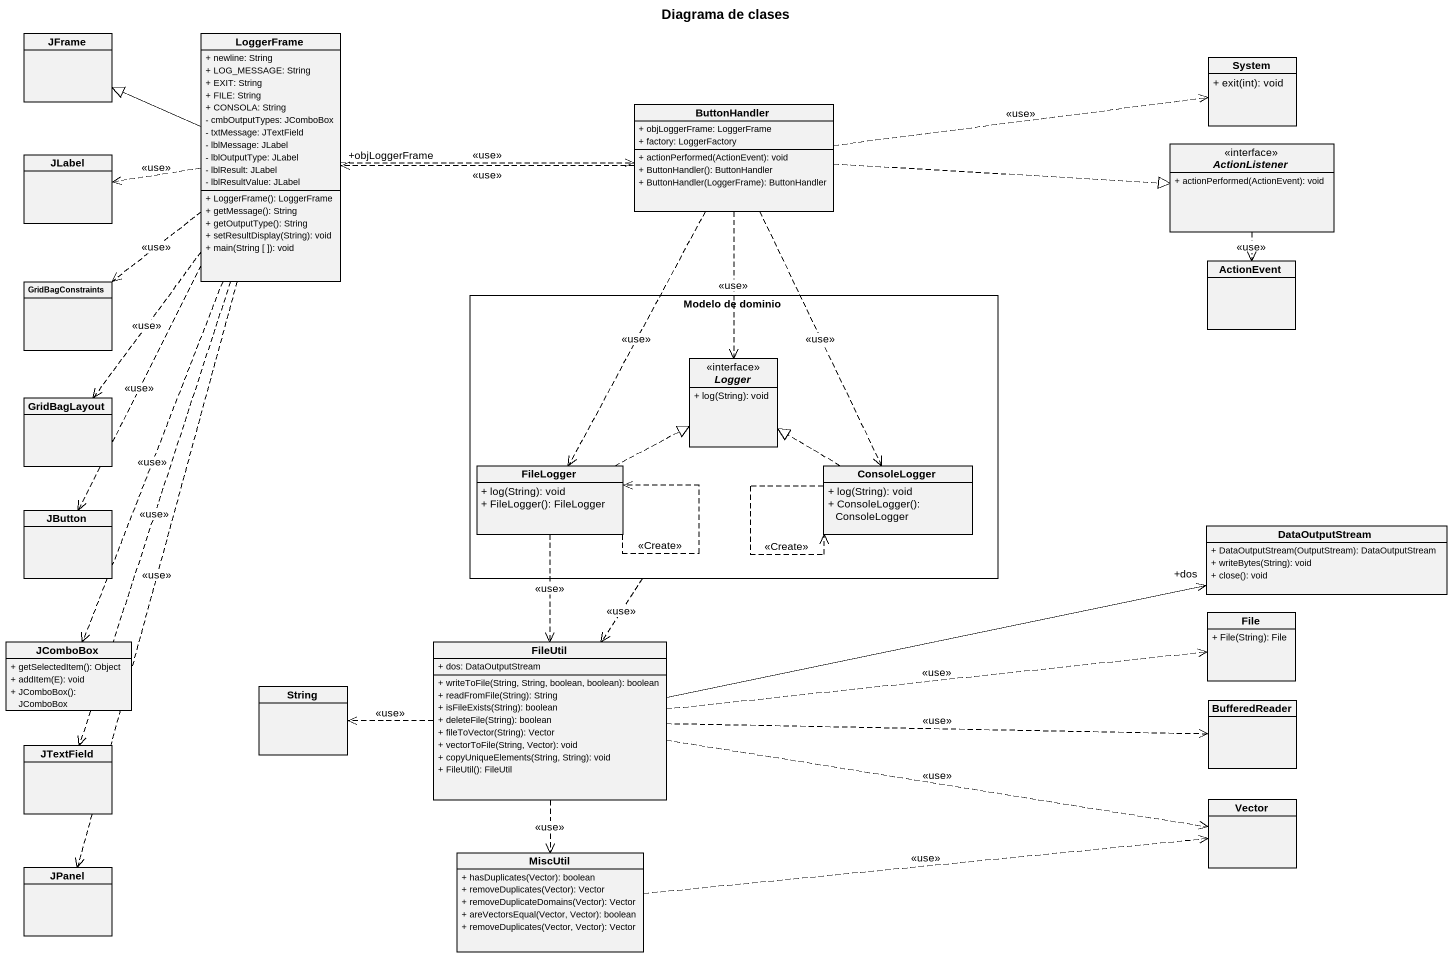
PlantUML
@startuml
title Diagrama de clases
hide circle
hide empty members
skinparam classAttributeIconSize 0
class JFrame
class LoggerFrame {
  + newline: String
  + LOG_MESSAGE: String
  + EXIT: String
  + FILE: String
  + CONSOLA: String
  - cmbOutputTypes: JComboBox
  - txtMessage: JTextField
  - lblMessage: JLabel
  - lblOutputType: JLabel
  - lblResult: JLabel
  - lblResultValue: JLabel
  + LoggerFrame(): LoggerFrame
  + getMessage(): String
  + getOutputType(): String
  + setResultDisplay(String): void
  + main(String [ ]): void
}
class System {
  + exit(int): void
}
class ButtonHandler {
  + objLoggerFrame: LoggerFrame
  + factory: LoggerFactory
  + actionPerformed(ActionEvent): void
  + ButtonHandler(): ButtonHandler
  + ButtonHandler(LoggerFrame): ButtonHandler
}
class JLabel
interface ActionListener {
  + actionPerformed(ActionEvent): void
}
class GridBagConstraints
rectangle "Modelo de dominio" as Modelo_de_dominio {
  interface Logger {
    + log(String): void
  }
  class FileLogger {
    + log(String): void
    + FileLogger(): FileLogger
  }
  class ConsoleLogger {
    + log(String): void
    + ConsoleLogger(): ConsoleLogger
  }
}
class ActionEvent
class GridBagLayout
class JButton
class DataOutputStream {
  + DataOutputStream(OutputStream): DataOutputStream
  + writeBytes(String): void
  + close(): void
}
class "File" as File_ {
  + File(String): File
}
class JComboBox {
  + getSelectedItem(): Object
  + addItem(E): void
  + JComboBox(): JComboBox
}
class FileUtil {
  + dos: DataOutputStream
  + writeToFile(String, String, boolean, boolean): boolean
  + readFromFile(String): String
  + isFileExists(String): boolean
  + deleteFile(String): boolean
  + fileToVector(String): Vector
  + vectorToFile(String, Vector): void
  + copyUniqueElements(String, String): void
  + FileUtil(): FileUtil
}
class String
class BufferedReader
class JTextField
class Vector
class JPanel
class MiscUtil {
  + hasDuplicates(Vector): boolean
  + removeDuplicates(Vector): Vector
  + removeDuplicateDomains(Vector): Vector
  + areVectorsEqual(Vector, Vector): boolean
  + removeDuplicates(Vector, Vector): Vector
}
LoggerFrame -left-|> JFrame
LoggerFrame .right.> ButtonHandler : <<use>>
LoggerFrame .left.> JLabel : <<use>>
LoggerFrame ..> GridBagConstraints : <<use>>
LoggerFrame ..> GridBagLayout : <<use>>
LoggerFrame ..> JButton : <<use>>
LoggerFrame ..> JComboBox : <<use>>
LoggerFrame ..> JTextField : <<use>>
LoggerFrame ..> JPanel : <<use>>
ButtonHandler .left.> "+objLoggerFrame" LoggerFrame : <<use>>
ButtonHandler .right.> System : <<use>>
ButtonHandler .right.|> ActionListener
ButtonHandler ..> Logger : <<use>>
ButtonHandler ..> FileLogger : <<use>>
ButtonHandler ..> ConsoleLogger : <<use>>
ActionListener ..> ActionEvent : <<use>>
Modelo_de_dominio ..> FileUtil : <<use>>
FileLogger .right.|> Logger
FileLogger ..> FileLogger : <<Create>>
FileLogger ..> FileUtil : <<use>>
ConsoleLogger .left.|> Logger
ConsoleLogger ..> ConsoleLogger : <<Create>>
FileUtil -right-> "+dos" DataOutputStream
FileUtil .right.> File_ : <<use>>
FileUtil .left.> String : <<use>>
FileUtil .right.> BufferedReader : <<use>>
FileUtil .right.> Vector : <<use>>
FileUtil ..> MiscUtil : <<use>>
MiscUtil .right.> Vector : <<use>>
@enduml
